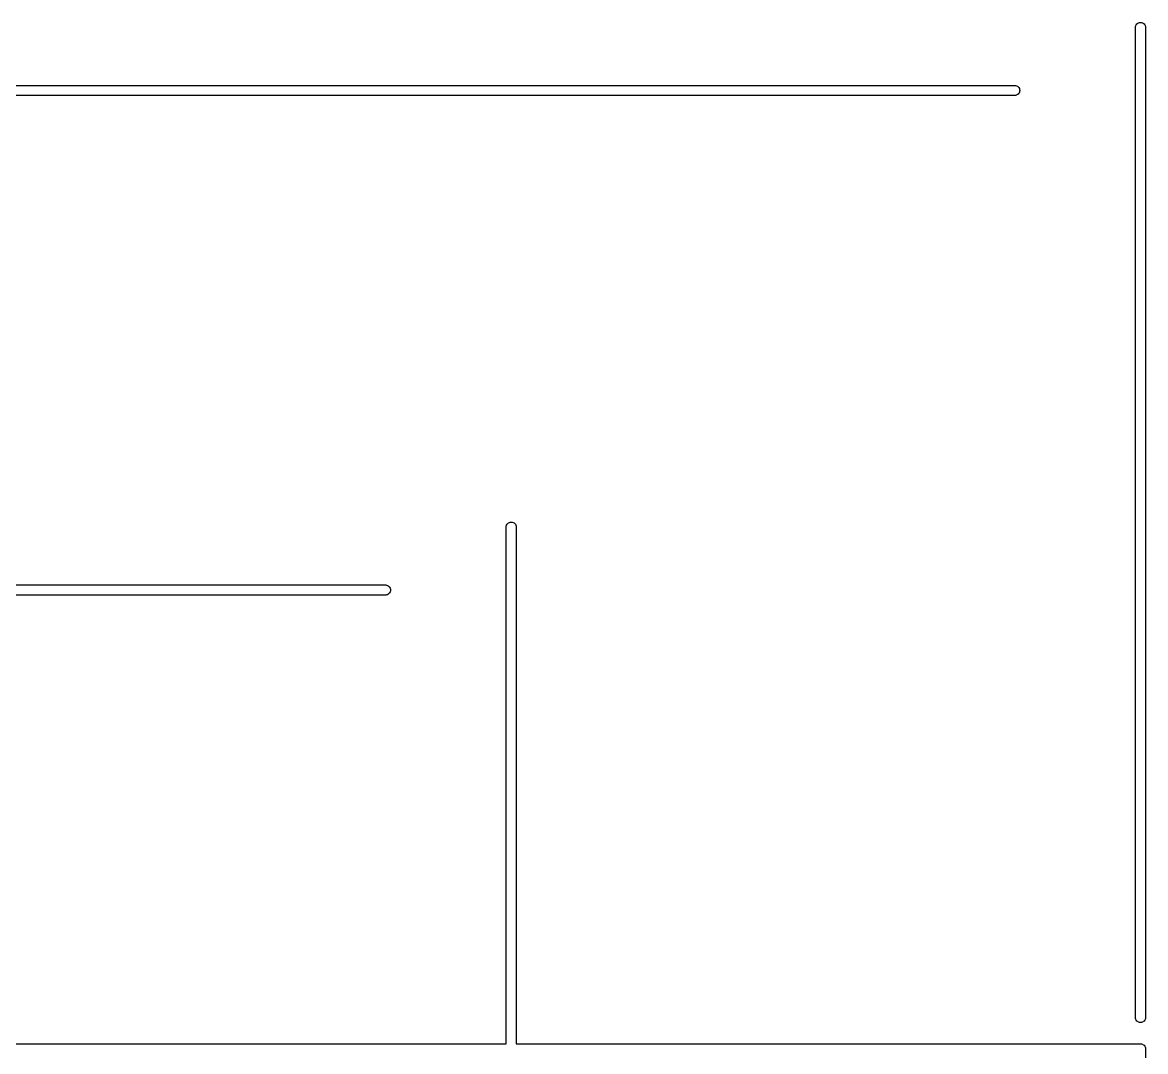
# Model space of a CAD drawing. Extents: x 0 to 214, y -130 to 23.
# Drawn here: x 177.71 to 200.03, y 0.01 to 20.45 of the extents above; entities that cross this region are included whole.
import ezdxf

# ---------------------------------------------------------------- set-up
doc = ezdxf.new("R2010")
doc.units = 0
doc.layers.add('BLACK', color=7, linetype='CONTINUOUS')

msp = doc.modelspace()

# ---------------------------------------------------------------- linework, layer by layer
at = {"layer": 'BLACK', "linetype": 'CONTINUOUS'}
for p, q in [((199.825, 20.3549), (199.826, 20.3696)), ((199.825, 0.6811), (199.825, 20.3549)), ((199.826, 20.3696), (199.832, 20.3885)), ((199.832, 20.3885), (199.841, 20.4058)), ((199.841, 20.4058), (199.854, 20.4211)), ((199.854, 20.4211), (199.869, 20.4335)), ((199.869, 20.4335), (199.887, 20.4428)), ((199.887, 20.4428), (199.905, 20.4486)), ((199.905, 20.4486), (199.925, 20.4505)), ((199.925, 20.4505), (199.945, 20.4486)), ((199.945, 20.4486), (199.963, 20.4428)), ((199.963, 20.4428), (199.981, 20.4335)), ((199.981, 20.4335), (199.996, 20.4211)), ((199.996, 20.4211), (200.009, 20.4058)), ((200.009, 20.4058), (200.018, 20.3885)), ((200.018, 20.3885), (200.024, 20.3696)), ((200.024, 20.3696), (200.025, 20.3549)), ((200.025, 20.3549), (200.025, 0.68109)), ((2.4201, 19.2), (197.43, 19.2)), ((197.43, 19.2), (197.445, 19.1986)), ((197.445, 19.1986), (197.463, 19.1928)), ((197.463, 19.1928), (197.481, 19.1835)), ((197.43, 19), (2.4201, 19)), ((197.445, 19.0014), (197.43, 19)), ((197.463, 19.0072), (197.445, 19.0014)), ((197.481, 19.0165), (197.463, 19.0072)), ((197.481, 19.1835), (197.496, 19.1711)), ((197.496, 19.0289), (197.481, 19.0165)), ((197.496, 19.1711), (197.509, 19.1558)), ((197.509, 19.0442), (197.496, 19.0289)), ((197.509, 19.1558), (197.518, 19.1385)), ((197.518, 19.0615), (197.509, 19.0442)), ((197.518, 19.1385), (197.524, 19.1196)), ((197.524, 19.0804), (197.518, 19.0615)), ((197.524, 19.1196), (197.525, 19.1)), ((197.525, 19.1), (197.524, 19.0804)), ((187.341, 10.482), (187.354, 10.4972)), ((187.354, 10.4972), (187.369, 10.5097)), ((187.369, 10.5097), (187.387, 10.519)), ((187.387, 10.519), (187.405, 10.5247)), ((187.405, 10.5247), (187.425, 10.5266)), ((187.425, 10.5266), (187.445, 10.5247)), ((187.445, 10.5247), (187.463, 10.519)), ((187.463, 10.519), (187.481, 10.5097)), ((187.481, 10.5097), (187.496, 10.4972)), ((187.496, 10.4972), (187.509, 10.482)), ((187.325, 10.431), (187.326, 10.4457)), ((187.325, 0.161), (187.325, 10.431)), ((187.326, 10.4457), (187.332, 10.4646)), ((187.332, 10.4646), (187.341, 10.482)), ((187.509, 10.482), (187.518, 10.4646)), ((187.518, 10.4646), (187.524, 10.4457)), ((187.524, 10.4457), (187.525, 10.431)), ((187.525, 10.431), (187.525, 0.161)), ((14.9201, 9.27614), (184.93, 9.27614)), ((184.93, 9.27614), (184.945, 9.27469)), ((184.945, 9.27469), (184.963, 9.26897)), ((184.963, 9.26897), (184.981, 9.25968)), ((184.981, 9.25968), (184.996, 9.24719)), ((184.996, 9.24719), (185.009, 9.23196)), ((185.009, 9.23196), (185.018, 9.21459)), ((185.018, 9.21459), (185.024, 9.19574)), ((185.024, 9.15653), (185.018, 9.13768)), ((185.024, 9.19574), (185.025, 9.17614)), ((185.025, 9.17614), (185.024, 9.15653)), ((184.93, 9.07614), (14.9201, 9.07614)), ((184.945, 9.07758), (184.93, 9.07614)), ((184.963, 9.0833), (184.945, 9.07758)), ((184.981, 9.09259), (184.963, 9.0833)), ((184.996, 9.10508), (184.981, 9.09259)), ((185.009, 9.12031), (184.996, 9.10508)), ((185.018, 9.13768), (185.009, 9.12031)), ((199.826, 0.66639), (199.825, 0.6811)), ((200.025, 0.68109), (200.024, 0.66639)), ((199.832, 0.64755), (199.826, 0.66639)), ((199.841, 0.63017), (199.832, 0.64755)), ((199.854, 0.61494), (199.841, 0.63017)), ((199.869, 0.60245), (199.854, 0.61494)), ((199.887, 0.59316), (199.869, 0.60245)), ((199.905, 0.58744), (199.887, 0.59316)), ((199.925, 0.58551), (199.905, 0.58744)), ((199.945, 0.58744), (199.925, 0.58551)), ((199.963, 0.59316), (199.945, 0.58744)), ((199.981, 0.60245), (199.963, 0.59316)), ((199.996, 0.61494), (199.981, 0.60245)), ((200.009, 0.63017), (199.996, 0.61494)), ((200.018, 0.64754), (200.009, 0.63017)), ((200.024, 0.66639), (200.018, 0.64754)), ((12.525, 0.161), (187.325, 0.161)), ((187.525, 0.161), (199.92, 0.161)), ((199.92, 0.161), (199.925, 0.16148)), ((199.925, 0.16148), (199.93, 0.161)), ((199.93, 0.161), (199.945, 0.15955)), ((199.945, 0.15955), (199.963, 0.15383)), ((199.963, 0.15383), (199.981, 0.14455)), ((199.981, 0.14455), (199.996, 0.13205)), ((199.996, 0.13205), (200.009, 0.11682)), ((200.009, 0.11682), (200.018, 0.09945)), ((200.018, 0.09945), (200.024, 0.0806)), ((200.024, 0.0806), (200.025, 0.061)), ((200.025, 0.061), (200.025, 0.05609)), ((200.025, 0.05609), (200.025, -9.839))]:
    msp.add_line(p, q, dxfattribs=at)

doc.saveas('drawing.dxf')
